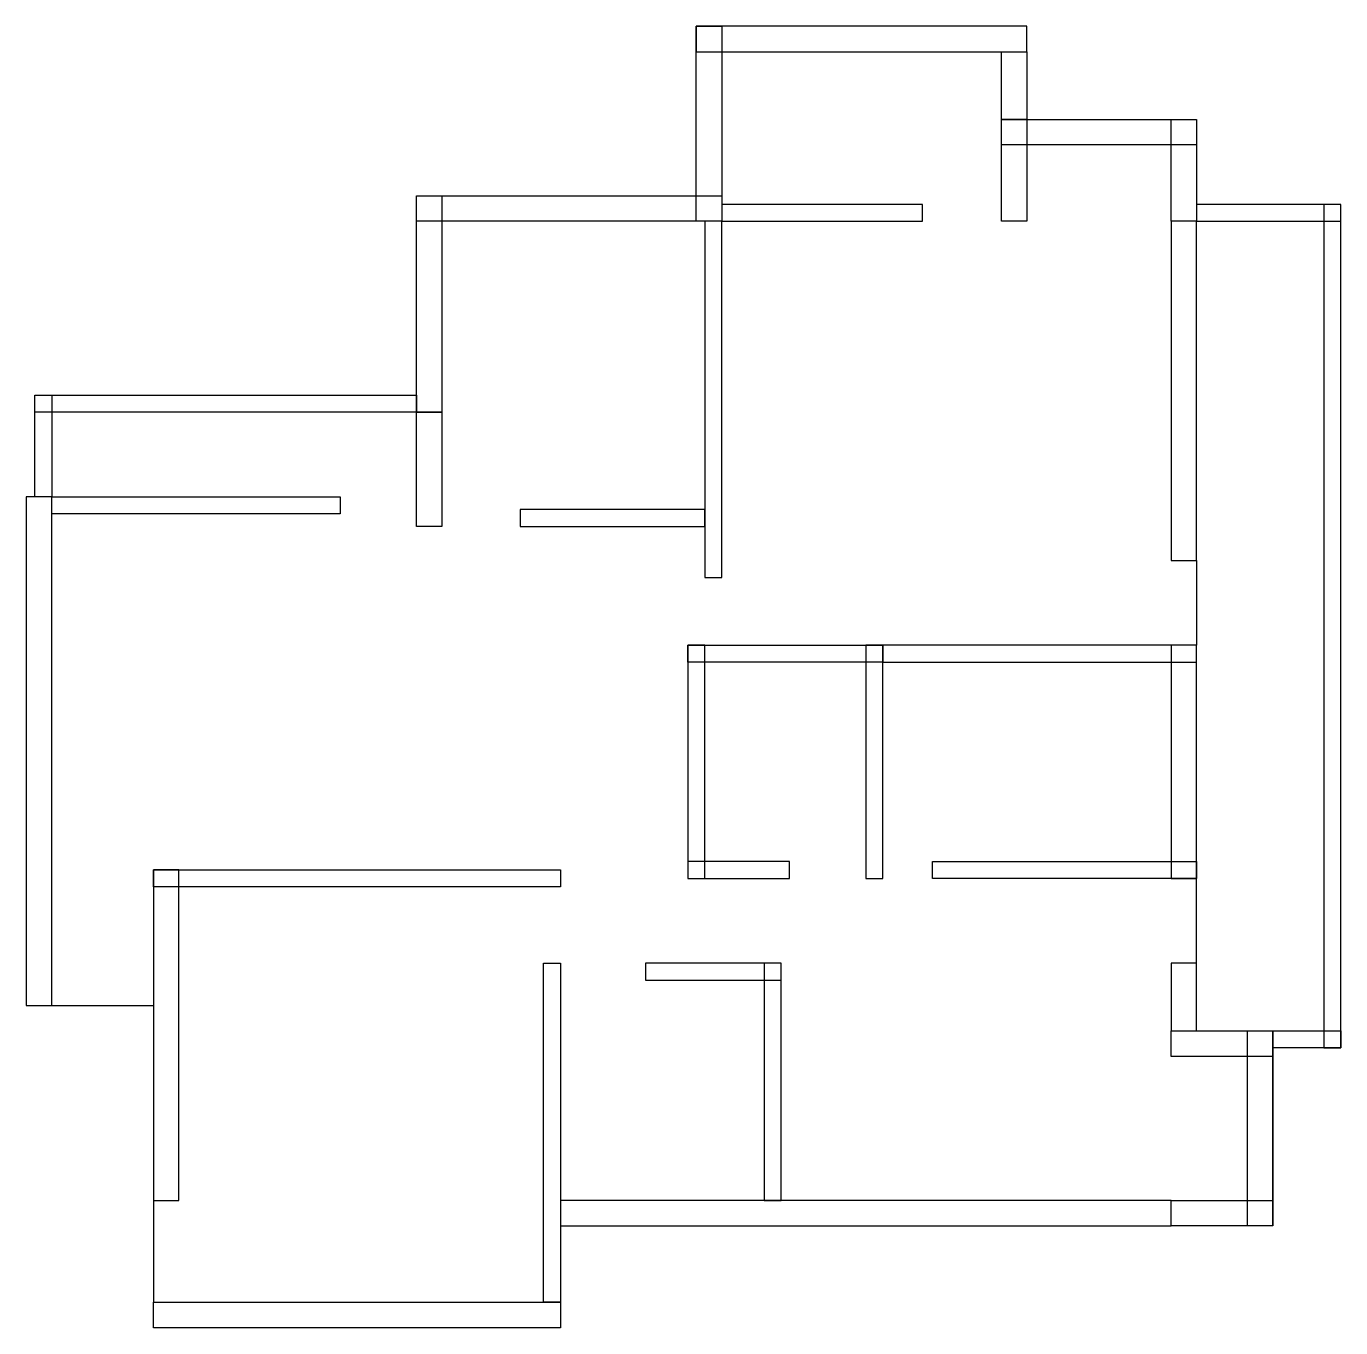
# Model space of a CAD drawing. Header units: inches. Extents: x 2395 to 2860, y 1879 to 2339.
import ezdxf

# ---------------------------------------------------------------- set-up
doc = ezdxf.new("R2010")
doc.units = ezdxf.units.IN

msp = doc.modelspace()

# ---------------------------------------------------------------- linework, layer by layer
for p, q in [((2740.5, 2306.31), (2740.5, 2330.31)), ((2809.5, 2150.31), (2809.5, 2120.31)), ((2809.5, 2007.81), (2809.5, 2037.81)), ((2404.5, 1992.81), (2440.5, 1992.81)), ((2836.5, 1914.81), (2836.5, 1983.81)), ((2440.5, 1923.81), (2440.5, 1887.81))]:
    msp.add_line(p, q)
for points in [[(2749.5, 2339.31), (2632.5, 2339.31), (2632.5, 2330.31), (2749.5, 2330.31)], [(2632.5, 2339.31), (2641.5, 2339.31), (2641.5, 2270.31), (2632.5, 2270.31)], [(2740.5, 2330.31), (2749.5, 2330.31), (2749.5, 2306.31), (2740.5, 2306.31)], [(2809.5, 2306.31), (2809.5, 2297.31), (2740.5, 2297.31), (2740.5, 2306.31)], [(2749.5, 2306.31), (2749.5, 2270.31), (2740.5, 2270.31), (2740.5, 2306.31)], [(2809.5, 2306.31), (2809.5, 2270.31), (2800.5, 2270.31), (2800.5, 2306.31)], [(2641.5, 2270.31), (2533.5, 2270.31), (2533.5, 2279.31), (2641.5, 2279.31)], [(2533.5, 2279.31), (2542.5, 2279.31), (2542.5, 2202.81), (2533.5, 2202.81)], [(2641.5, 2270.31), (2712.58, 2270.31), (2712.58, 2276.31), (2641.5, 2276.31)], [(2809.5, 2270.31), (2860.5, 2270.31), (2860.5, 2276.31), (2809.5, 2276.31)], [(2860.5, 2276.31), (2854.5, 2276.31), (2854.5, 1977.81), (2860.5, 1977.81)], [(2641.5, 2270.31), (2635.5, 2270.31), (2635.5, 2144.31), (2641.5, 2144.31)], [(2809.5, 2270.31), (2800.5, 2270.31), (2800.5, 2150.31), (2809.5, 2150.31)], [(2533.5, 2202.81), (2398.5, 2202.81), (2398.5, 2208.81), (2533.5, 2208.81)], [(2398.5, 2208.81), (2404.5, 2208.81), (2404.5, 2172.81), (2398.5, 2172.81)], [(2533.5, 2202.81), (2542.5, 2202.81), (2542.5, 2162.31), (2533.5, 2162.31)], [(2404.5, 2172.81), (2395.5, 2172.81), (2395.5, 1992.81), (2404.5, 1992.81)], [(2404.5, 2172.81), (2506.5, 2172.81), (2506.5, 2166.81), (2404.5, 2166.81)], [(2570.16, 2162.31), (2635.5, 2162.31), (2635.5, 2168.31), (2570.16, 2168.31)], [(2698.5, 2120.31), (2698.5, 2114.31), (2629.5, 2114.31), (2629.5, 2120.31)], [(2635.5, 2120.31), (2629.5, 2120.31), (2629.5, 2037.81), (2635.5, 2037.81)], [(2698.5, 2120.31), (2692.5, 2120.31), (2692.5, 2037.81), (2698.5, 2037.81)], [(2809.5, 2120.31), (2698.5, 2120.31), (2698.5, 2114.31), (2809.5, 2114.31)], [(2809.5, 2120.31), (2800.5, 2120.31), (2800.5, 2037.81), (2809.5, 2037.81)], [(2629.5, 2037.81), (2665.5, 2037.81), (2665.5, 2043.81), (2629.5, 2043.81)], [(2809.5, 2037.81), (2716.07, 2037.81), (2716.07, 2043.81), (2809.5, 2043.81)], [(2440.5, 1923.81), (2449.5, 1923.81), (2449.5, 2040.81), (2440.5, 2040.81)], [(2440.5, 2040.81), (2584.5, 2040.81), (2584.5, 2034.81), (2440.5, 2034.81)], [(2584.5, 1887.81), (2578.5, 1887.81), (2578.5, 2007.81), (2584.5, 2007.81)], [(2662.5, 2007.81), (2614.5, 2007.81), (2614.5, 2001.81), (2662.5, 2001.81)], [(2656.5, 1923.81), (2662.5, 1923.81), (2662.5, 2007.81), (2656.5, 2007.81)], [(2800.5, 1983.81), (2809.5, 1983.81), (2809.5, 2007.81), (2800.5, 2007.81)], [(2836.5, 1974.81), (2800.5, 1974.81), (2800.5, 1983.81), (2836.5, 1983.81)], [(2836.5, 1914.81), (2827.5, 1914.81), (2827.5, 1983.81), (2836.5, 1983.81)], [(2836.5, 1983.81), (2860.5, 1983.81), (2860.5, 1977.81), (2836.5, 1977.81)], [(2584.5, 1914.81), (2800.5, 1914.81), (2800.5, 1923.81), (2584.5, 1923.81)], [(2836.5, 1914.81), (2800.5, 1914.81), (2800.5, 1923.81), (2836.5, 1923.81)], [(2440.5, 1887.81), (2584.5, 1887.81), (2584.5, 1878.81), (2440.5, 1878.81)]]:
    msp.add_lwpolyline(points, close=True)

doc.saveas('drawing.dxf')
